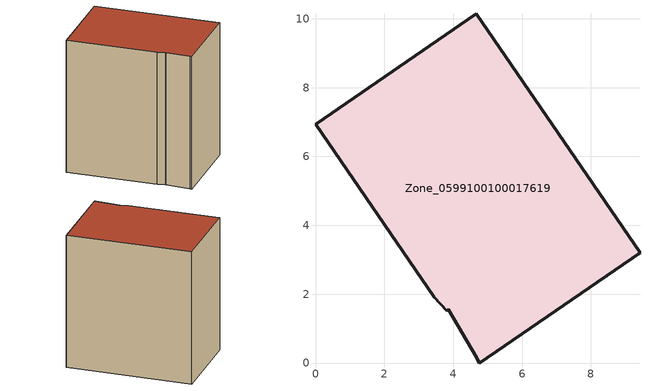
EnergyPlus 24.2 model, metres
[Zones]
Zone_0599100100017619
 floor ground (C_G): 0,6.93 4.67,10.14 9.43,3.21 4.75,0 4.68,0.15 3.86,1.56 3.81,1.53 3.44,1.91 z0
 wall outside (C_F): 4.67,10.14 0,6.93 3.44,1.91 3.81,1.53 3.86,1.56 4.68,0.15 4.75,0 9.43,3.21 4.67,10.14 z0:9.2
 roof outside (C_R): 3.81,1.53 3.86,1.56 4.68,0.15 4.75,0 9.43,3.21 4.67,10.14 0,6.93 3.44,1.91 z9.2
[BUILDING]
Pand.0599100100017619: North Axis=0; Terrain=City; Loads Convergence Tolerance Value=0.04; Temperature Convergence Tolerance Value=0.4; Solar Distribution=FullExterior; Maximum Number of Warmup Days=25; Minimum Number of Warmup Days=1
[Site:Location]
Rotterdam.The.Hague.AP_ZH_NLD Design_Conditions: Latitude=51.96; Longitude=4.45; Time Zone=1; Elevation=-4.5
[SITE:GROUNDTEMPERATURE:BUILDINGSURFACE]
18, 18, 18, 18, 18, 18, 18, 18, 18, 18, 18, 18
[MATERIAL] Thermal Absorptance=0.9; Solar Absorptance=0.7; Visible Absorptance=0.7
Name | Roughness | Thickness | Conductivity | Density | Specific Heat
G.TC.2015-2018 | MediumSmooth | 0.15 | 0.0428571 | 540 | 1210
F.TC.2015-2018 | Rough | 0.3 | 0.0666667 | 1920 | 840
R.TC.2015-2018 | MediumRough | 0.2 | 0.0333333 | 1500 | 1000
[CONSTRUCTION]
C_G: G.TC.2015-2018
C_F: F.TC.2015-2018
C_R: R.TC.2015-2018
[ZONE]
Zone_0599100100017619: Type=1; Multiplier=1; Ceiling Height=Autocalculate; Volume=Autocalculate; Floor Area=autocalculate; Part of Total Floor Area=Yes
[ZONEINFILTRATION:DESIGNFLOWRATE]
Infil_Zone_0599100100017619: Zone or ZoneList or Space or SpaceList=Zone_0599100100017619; Schedule=AlwaysOn; Design Flow Rate Calculation Method=Flow/Area; Flow Rate per Floor Area=0.0015; Constant Term Coefficient=1; Temperature Term Coefficient=0; Velocity Term Coefficient=0; Velocity Squared Term Coefficient=0
[HVACTEMPLATE:ZONE:IDEALLOADSAIRSYSTEM]
Zone_0599100100017619: Maximum Heating Supply Air Temperature=50; Minimum Cooling Supply Air Temperature=13; Maximum Heating Supply Air Humidity Ratio=0.0156; Minimum Cooling Supply Air Humidity Ratio=0.0077; Heating Limit=NoLimit; Cooling Limit=NoLimit; Dehumidification Control Type=ConstantSensibleHeatRatio; Cooling Sensible Heat Ratio=0.7; Dehumidification Setpoint=60; Humidification Control Type=None; Humidification Setpoint=30; Outdoor Air Method=None; Outdoor Air Flow Rate per Person=0.00944; Outdoor Air Flow Rate per Zone Floor Area=0; Outdoor Air Flow Rate per Zone=0; Demand Controlled Ventilation Type=None; Outdoor Air Economizer Type=NoEconomizer; Heat Recovery Type=None; Sensible Heat Recovery Effectiveness=0.7; Latent Heat Recovery Effectiveness=0.65
[ZONECONTROL:THERMOSTAT]
ThermostatControl_Zone_0599100100017619: Zone or ZoneList=Zone_0599100100017619; Control Type Schedule=DualSetpointControlType; Control 1=Thermostat_Zone_0599100100017619; Temperature Difference Between Cutout And Setpoint=0
[THERMOSTATSETPOINT:DUALSETPOINT]
Thermostat_Zone_0599100100017619: Heating Setpoint Temperature Schedule=HeatingSetpoint_Zone_0599100100017619; Cooling Setpoint Temperature Schedule=CoolingSetpoint_Zone_0599100100017619
[SCHEDULE:COMPACT]
HeatingSetpoint_Zone_0599100100017619: Through: 12/31, For: AllDays, Until: 24:00, 21
CoolingSetpoint_Zone_0599100100017619: Through: 12/31, For: AllDays, Until: 24:00, 24
DualSetpointControlType: Through: 12/31, For: AllDays, Until: 24:00, 4
AlwaysOn: Through: 12/31, For: AllDays, Until: 24:00, 1
